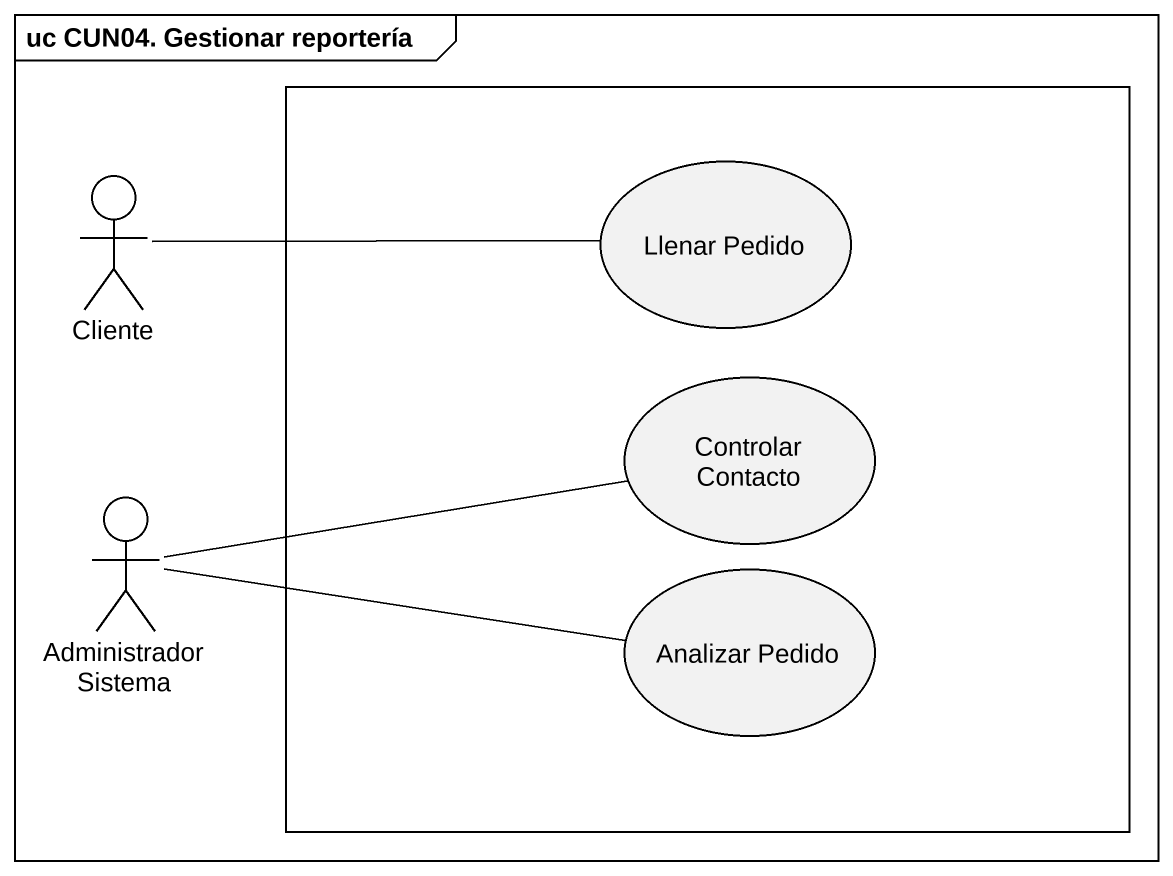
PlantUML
@startuml
mainframe uc CUN04. Gestionar reportería
actor Cliente
rectangle " " as rectangle1 {
  usecase "Llenar Pedido" as Llenar_Pedido
  usecase "Controlar Contacto" as Controlar_Contacto
  usecase "Analizar Pedido" as Analizar_Pedido
}
actor AdministradorSistema
Cliente -right- Llenar_Pedido
AdministradorSistema -right- Controlar_Contacto
AdministradorSistema -right- Analizar_Pedido
@enduml
